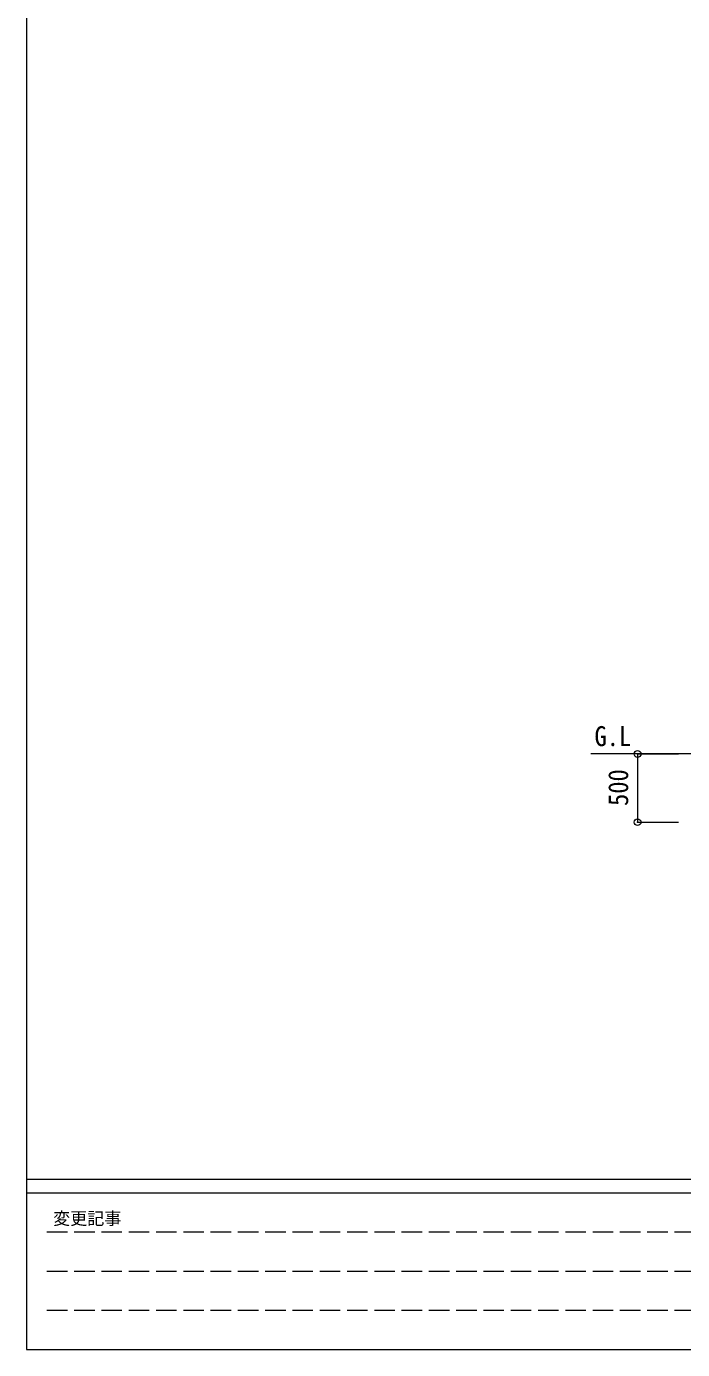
# Model space of a CAD drawing. Units: millimetres at full size, sheet at 1:50; details may follow other scales. Extents: x -14053 to 14053, y -9700 to 9700.
# Drawn here: x -14053 to -9245, y -9700 to 0 of the extents above; entities that cross this region are included whole.
import ezdxf
from ezdxf.enums import TextEntityAlignment as Align

# ---------------------------------------------------------------- set-up
doc = ezdxf.new("R2010")
doc.units = ezdxf.units.MM
doc.header["$LTSCALE"] = 50
doc.header["$PDMODE"] = 32
doc.header["$PDSIZE"] = 50
doc.linetypes.add('DASHED3', pattern=[4, 3, -1])
for name, color, linetype, lineweight in [('0-4_設備', 7, 'Continuous', 9), ('0-6_手摺', 6, 'Continuous', 9), ('0-7_ハッチ', 7, 'Continuous', 9), ('0-8_外構', 6, 'Continuous', 9), ('F-0_ﾚｲﾔ240', 7, 'Continuous', 9)]:
    doc.layers.add(name, color=color, linetype=linetype, lineweight=lineweight)
doc.styles.add('ＭＳ ゴシック', font='')
doc.styles.get('ＭＳ ゴシック').set_extended_font_data('MS Gothic')

msp = doc.modelspace()

# ---------------------------------------------------------------- linework, layer by layer
at = {"layer": '0-4_設備'}
msp.add_line((-8742.78, -5333.64), (-9916.94, -5333.64), dxfattribs=at)
at = {"layer": '0-6_手摺'}
msp.add_line((-9574.28, -5333.64), (-9574.28, -5833.64), dxfattribs=at)
at = {"layer": '0-8_外構'}
for p, q in [((-9574.28, -5333.64), (-9274.28, -5333.64)), ((-9574.28, -5833.64), (-9274.28, -5833.64))]:
    msp.add_line(p, q, dxfattribs=at)
for p in [(-9574.28, -5333.64), (-9574.28, -5833.64)]:
    msp.add_point(p, dxfattribs=at)
at = {"layer": 'F-0_ﾚｲﾔ240', "color": 5, "lineweight": 5}
for p, q in [((-14053.43, 9700), (-14053.43, -9700)), ((-14053.43, -8450), (13346.57, -8450)), ((-14053.43, -8550), (8901.98, -8550)), ((-14053.43, -9700), (13346.57, -9700))]:
    msp.add_line(p, q, dxfattribs=at)
at = {"layer": 'F-0_ﾚｲﾔ240', "color": 4, "linetype": 'DASHED3'}
for p, q in [((-13903.43, -8837.5), (-5898.03, -8837.5)), ((-13903.43, -9125), (-5898.03, -9125)), ((-13903.43, -9412.5), (-5898.03, -9412.5))]:
    msp.add_line(p, q, dxfattribs=at)

# ---------------------------------------------------------------- texts
at = {"layer": '0-7_ハッチ', "style": 'ＭＳ ゴシック', "width": 0.9}
msp.add_text('G.L', height=146.6, dxfattribs=at).set_placement((-9890.15, -5320.19), align=Align.BOTTOM_LEFT)
at = {"layer": '0-8_外構', "color": 7, "style": 'ＭＳ ゴシック', "width": 0.9}
msp.add_text('500', height=146.6, rotation=90, dxfattribs=at).set_placement((-9599.28, -5714.89), align=Align.BOTTOM_LEFT)
at = {"layer": 'F-0_ﾚｲﾔ240', "style": 'ＭＳ ゴシック'}
msp.add_text('変更記事', height=91.64, dxfattribs=at).set_placement((-13858.06, -8812.5), align=Align.BOTTOM_LEFT)

doc.saveas('drawing.dxf')
